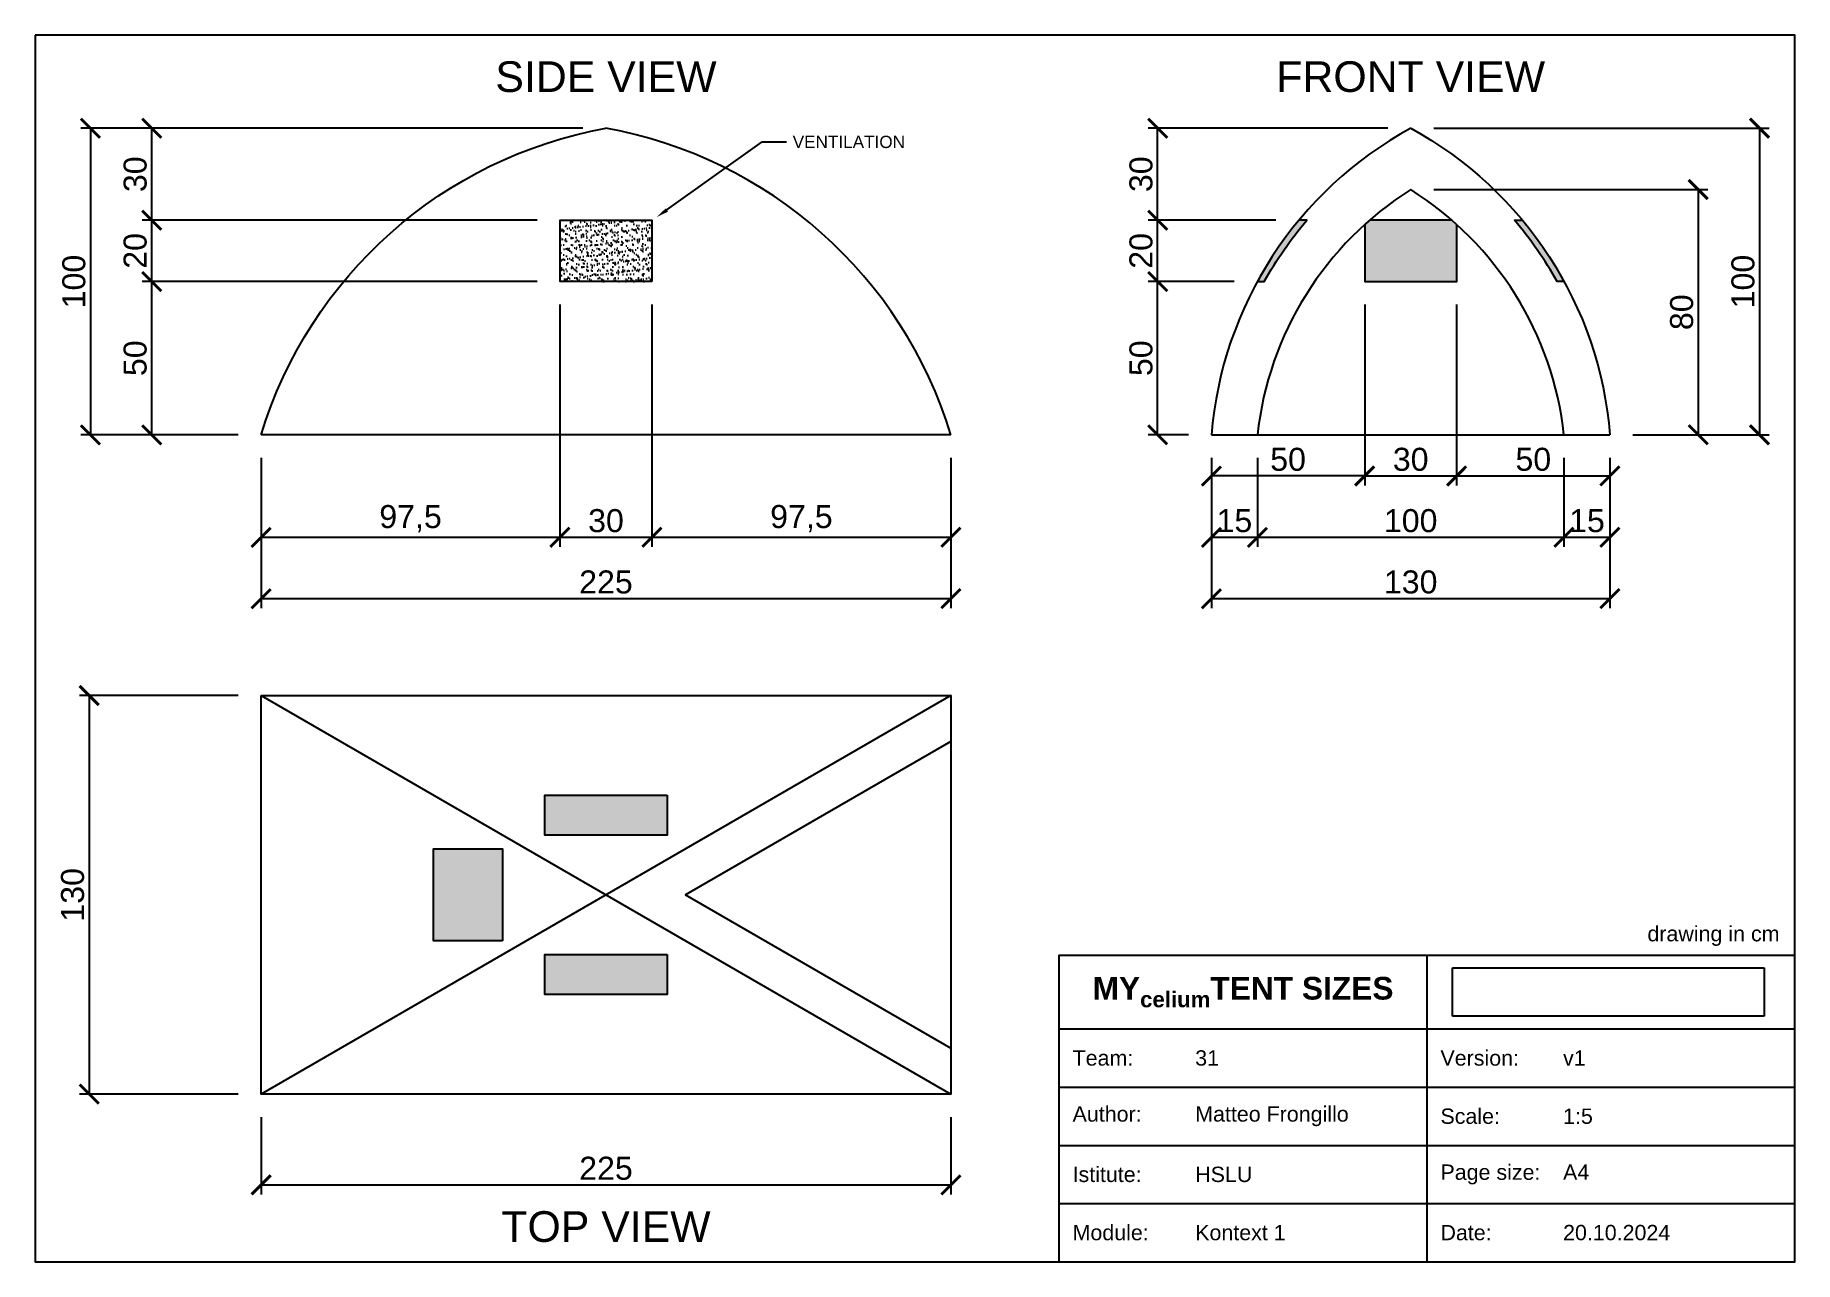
# Paper-space layout 'Layout1' of a CAD drawing. Header units: millimetres. Extents: x -37 to 250, y 5 to 205.
# The model-space entities are those that its viewports show. They can reach past a viewport. Long polylines and large blocks are cut down to what shows.
import ezdxf
from ezdxf import colors
from ezdxf.entities.mleader import LeaderData, LeaderLine
from ezdxf.enums import TextEntityAlignment as Align
from ezdxf.math import Vec2, Vec3

# ---------------------------------------------------------------- set-up
doc = ezdxf.new("R2010")
doc.units = ezdxf.units.MM
doc.styles.get("Standard").update_dxf_attribs({"font": 'arial.ttf'})
doc.dimstyles.new('New', dxfattribs={"dimscale": 2.5, "dimtxt": 3, "dimasz": 2.5, "dimexe": 1.25, "dimexo": 3, "dimtad": 1, "dimtxsty": 'Standard', "dimblk1": 'ARCHTICK', "dimblk2": 'ARCHTICK', "dimsah": 1, "dimcen": 2.5, "dimadec": 0, "dimazin": 0, "dimtfac": 1, "dimtmove": 0, "dimatfit": 3, "dimfxl": 1, "dimarcsym": 0})
picture_1 = doc.add_image_def('image1.png', size_in_pixel=(3103, 479))

# ---------------------------------------------------------------- blocks, each defined once
blk = doc.blocks.new('_ArchTick')
at = {"color": 0, "linetype": 'ByBlock', "lineweight": 25, "const_width": 0.15}
blk.add_lwpolyline([(-0.5, -0.5), (0.5, 0.5)], dxfattribs=at)
blk = doc.blocks.new('*D0')
at = {"color": 0, "lineweight": -2, "transparency": 16777216}
for p, q in [((1700.86, 1227.42), (1537.08, 1227.42)), ((1540.2, 1227.42), (1540.2, 1127.42)), ((1588.36, 1127.42), (1537.08, 1127.42))]:
    blk.add_line(p, q, dxfattribs=at)
at = {"layer": 'Defpoints', "color": 0, "transparency": 16777216}
for p in [(1708.36, 1227.42), (1540.2, 1127.42), (1595.86, 1127.42)]:
    blk.add_point(p, dxfattribs=at)
at = {"color": 0, "lineweight": -2, "transparency": 16777216, "xscale": 6.25, "yscale": 6.25, "zscale": 6.25}
for p, rotation in [((1540.2, 1227.42), 90), ((1540.2, 1127.42), 270)]:
    blk.add_blockref('_ArchTick', p, dxfattribs=dict(at, rotation=rotation))
at = {"color": 0, "transparency": 16777216, "insert": (1534.81, 1177.42), "char_height": 7.5, "attachment_point": 5, "rotation": 90}
blk.add_mtext('100', dxfattribs=at)
blk = doc.blocks.new('*D3')
at = {"color": 0, "lineweight": -2, "transparency": 16777216}
for p, q in [((1595.86, 1119.92), (1595.86, 1070.89)), ((1820.86, 1119.92), (1820.86, 1070.89)), ((1595.86, 1074.02), (1820.86, 1074.02))]:
    blk.add_line(p, q, dxfattribs=at)
at = {"layer": 'Defpoints', "color": 0, "transparency": 16777216}
for p in [(1595.86, 1127.42), (1820.86, 1127.42), (1820.86, 1074.02)]:
    blk.add_point(p, dxfattribs=at)
at = {"color": 0, "lineweight": -2, "transparency": 16777216, "xscale": 6.25, "yscale": 6.25, "zscale": 6.25, "rotation": 180}
blk.add_blockref('_ArchTick', (1595.86, 1074.02), dxfattribs=at)
at = {"color": 0, "lineweight": -2, "transparency": 16777216, "xscale": 6.25, "yscale": 6.25, "zscale": 6.25}
blk.add_blockref('_ArchTick', (1820.86, 1074.02), dxfattribs=at)
at = {"color": 0, "transparency": 16777216, "insert": (1708.36, 1079.41), "char_height": 7.5, "attachment_point": 5}
blk.add_mtext('225', dxfattribs=at)
blk = doc.blocks.new('*D4')
at = {"color": 0, "lineweight": -2, "transparency": 16777216}
for p, q in [((1905.86, 1119.92), (1905.86, 1070.89)), ((2035.86, 1119.92), (2035.86, 1070.89)), ((1905.86, 1074.02), (2035.86, 1074.02))]:
    blk.add_line(p, q, dxfattribs=at)
at = {"layer": 'Defpoints', "color": 0, "transparency": 16777216}
for p in [(1905.86, 1127.42), (2035.86, 1127.42), (2035.86, 1074.02)]:
    blk.add_point(p, dxfattribs=at)
at = {"color": 0, "lineweight": -2, "transparency": 16777216, "xscale": 6.25, "yscale": 6.25, "zscale": 6.25, "rotation": 180}
blk.add_blockref('_ArchTick', (1905.86, 1074.02), dxfattribs=at)
at = {"color": 0, "lineweight": -2, "transparency": 16777216, "xscale": 6.25, "yscale": 6.25, "zscale": 6.25}
blk.add_blockref('_ArchTick', (2035.86, 1074.02), dxfattribs=at)
at = {"color": 0, "transparency": 16777216, "insert": (1970.86, 1079.41), "char_height": 7.5, "attachment_point": 5}
blk.add_mtext('130', dxfattribs=at)
blk = doc.blocks.new('*D5')
at = {"color": 0, "lineweight": -2, "transparency": 16777216}
for p, q in [((1588.36, 1042.42), (1536.66, 1042.42)), ((1539.79, 1042.42), (1539.79, 912.42)), ((1588.36, 912.42), (1536.66, 912.42))]:
    blk.add_line(p, q, dxfattribs=at)
at = {"layer": 'Defpoints', "color": 0, "transparency": 16777216}
for p in [(1595.86, 1042.42), (1539.79, 912.42), (1595.86, 912.42)]:
    blk.add_point(p, dxfattribs=at)
at = {"color": 0, "lineweight": -2, "transparency": 16777216, "xscale": 6.25, "yscale": 6.25, "zscale": 6.25}
for p, rotation in [((1539.79, 1042.42), 90), ((1539.79, 912.42), 270)]:
    blk.add_blockref('_ArchTick', p, dxfattribs=dict(at, rotation=rotation))
at = {"color": 0, "transparency": 16777216, "insert": (1534.39, 977.42), "char_height": 7.5, "attachment_point": 5, "rotation": 90}
blk.add_mtext('130', dxfattribs=at)
blk = doc.blocks.new('*D6')
at = {"color": 0, "lineweight": -2, "transparency": 16777216}
for p, q in [((1595.86, 904.92), (1595.86, 879.7)), ((1820.86, 904.92), (1820.86, 879.7)), ((1595.86, 882.83), (1820.86, 882.83))]:
    blk.add_line(p, q, dxfattribs=at)
at = {"layer": 'Defpoints', "color": 0, "transparency": 16777216}
for p in [(1595.86, 912.42), (1820.86, 912.42), (1820.86, 882.83)]:
    blk.add_point(p, dxfattribs=at)
at = {"color": 0, "lineweight": -2, "transparency": 16777216, "xscale": 6.25, "yscale": 6.25, "zscale": 6.25, "rotation": 180}
blk.add_blockref('_ArchTick', (1595.86, 882.83), dxfattribs=at)
at = {"color": 0, "lineweight": -2, "transparency": 16777216, "xscale": 6.25, "yscale": 6.25, "zscale": 6.25}
blk.add_blockref('_ArchTick', (1820.86, 882.83), dxfattribs=at)
at = {"color": 0, "transparency": 16777216, "insert": (1708.36, 888.22), "char_height": 7.5, "attachment_point": 5}
blk.add_mtext('225', dxfattribs=at)
blk = doc.blocks.new('*D13')
at = {"color": 0, "lineweight": -2, "transparency": 16777216}
for p, q in [((1978.36, 1227.42), (2087.8, 1227.42)), ((2084.67, 1227.42), (2084.67, 1127.42)), ((2043.36, 1127.42), (2087.8, 1127.42))]:
    blk.add_line(p, q, dxfattribs=at)
at = {"layer": 'Defpoints', "color": 0, "transparency": 16777216}
for p in [(1970.86, 1227.42), (2035.86, 1127.42), (2084.67, 1127.42)]:
    blk.add_point(p, dxfattribs=at)
at = {"color": 0, "lineweight": -2, "transparency": 16777216, "xscale": 6.25, "yscale": 6.25, "zscale": 6.25}
for p, rotation in [((2084.67, 1227.42), 90), ((2084.67, 1127.42), 270)]:
    blk.add_blockref('_ArchTick', p, dxfattribs=dict(at, rotation=rotation))
at = {"color": 0, "transparency": 16777216, "insert": (2079.28, 1177.42), "char_height": 7.5, "attachment_point": 5, "rotation": 90}
blk.add_mtext('100', dxfattribs=at)
blk = doc.blocks.new('*D17')
at = {"color": 0, "lineweight": -2, "transparency": 16777216}
for p, q in [((1978.36, 1207.42), (2067.8, 1207.42)), ((2064.67, 1207.42), (2064.67, 1127.42)), ((2043.36, 1127.42), (2067.8, 1127.42))]:
    blk.add_line(p, q, dxfattribs=at)
at = {"layer": 'Defpoints', "color": 0, "transparency": 16777216}
for p in [(1970.86, 1207.42), (2035.86, 1127.42), (2064.67, 1127.42)]:
    blk.add_point(p, dxfattribs=at)
at = {"color": 0, "lineweight": -2, "transparency": 16777216, "xscale": 6.25, "yscale": 6.25, "zscale": 6.25}
for p, rotation in [((2064.67, 1207.42), 90), ((2064.67, 1127.42), 270)]:
    blk.add_blockref('_ArchTick', p, dxfattribs=dict(at, rotation=rotation))
at = {"color": 0, "transparency": 16777216, "insert": (2059.28, 1167.42), "char_height": 7.5, "attachment_point": 5, "rotation": 90}
blk.add_mtext('80', dxfattribs=at)
blk = doc.blocks.new('*D19')
at = {"color": 0, "lineweight": -2, "transparency": 16777216}
for p, q in [((1905.86, 1119.92), (1905.86, 1090.89)), ((1920.86, 1119.92), (1920.86, 1090.89)), ((1905.86, 1094.02), (1920.86, 1094.02))]:
    blk.add_line(p, q, dxfattribs=at)
at = {"layer": 'Defpoints', "color": 0, "transparency": 16777216}
for p in [(1905.86, 1127.42), (1920.86, 1127.42), (1920.86, 1094.02)]:
    blk.add_point(p, dxfattribs=at)
at = {"color": 0, "lineweight": -2, "transparency": 16777216, "xscale": 6.25, "yscale": 6.25, "zscale": 6.25, "rotation": 180}
blk.add_blockref('_ArchTick', (1905.86, 1094.02), dxfattribs=at)
at = {"color": 0, "lineweight": -2, "transparency": 16777216, "xscale": 6.25, "yscale": 6.25, "zscale": 6.25}
blk.add_blockref('_ArchTick', (1920.86, 1094.02), dxfattribs=at)
at = {"color": 0, "transparency": 16777216, "insert": (1913.36, 1099.41), "char_height": 7.5, "attachment_point": 5}
blk.add_mtext('15', dxfattribs=at)
blk = doc.blocks.new('*D20')
at = {"color": 0, "lineweight": -2, "transparency": 16777216}
for p, q in [((1920.86, 1119.92), (1920.86, 1090.89)), ((2020.86, 1119.92), (2020.86, 1090.89)), ((1920.86, 1094.02), (2020.86, 1094.02))]:
    blk.add_line(p, q, dxfattribs=at)
at = {"layer": 'Defpoints', "color": 0, "transparency": 16777216}
for p in [(1920.86, 1127.42), (2020.86, 1127.42), (2020.86, 1094.02)]:
    blk.add_point(p, dxfattribs=at)
at = {"color": 0, "lineweight": -2, "transparency": 16777216, "xscale": 6.25, "yscale": 6.25, "zscale": 6.25, "rotation": 180}
blk.add_blockref('_ArchTick', (1920.86, 1094.02), dxfattribs=at)
at = {"color": 0, "lineweight": -2, "transparency": 16777216, "xscale": 6.25, "yscale": 6.25, "zscale": 6.25}
blk.add_blockref('_ArchTick', (2020.86, 1094.02), dxfattribs=at)
at = {"color": 0, "transparency": 16777216, "insert": (1970.86, 1099.41), "char_height": 7.5, "attachment_point": 5}
blk.add_mtext('100', dxfattribs=at)
blk = doc.blocks.new('*D21')
at = {"color": 0, "lineweight": -2, "transparency": 16777216}
for p, q in [((2020.86, 1119.92), (2020.86, 1090.89)), ((2035.86, 1119.92), (2035.86, 1090.89)), ((2020.86, 1094.02), (2035.86, 1094.02))]:
    blk.add_line(p, q, dxfattribs=at)
at = {"layer": 'Defpoints', "color": 0, "transparency": 16777216}
for p in [(2020.86, 1127.42), (2035.86, 1127.42), (2035.86, 1094.02)]:
    blk.add_point(p, dxfattribs=at)
at = {"color": 0, "lineweight": -2, "transparency": 16777216, "xscale": 6.25, "yscale": 6.25, "zscale": 6.25, "rotation": 180}
blk.add_blockref('_ArchTick', (2020.86, 1094.02), dxfattribs=at)
at = {"color": 0, "lineweight": -2, "transparency": 16777216, "xscale": 6.25, "yscale": 6.25, "zscale": 6.25}
blk.add_blockref('_ArchTick', (2035.86, 1094.02), dxfattribs=at)
at = {"color": 0, "transparency": 16777216, "insert": (2028.36, 1099.41), "char_height": 7.5, "attachment_point": 5}
blk.add_mtext('15', dxfattribs=at)
blk = doc.blocks.new('*D26')
at = {"color": 0, "lineweight": -2, "transparency": 16777216}
for p, q in [((1685.86, 1177.42), (1557.08, 1177.42)), ((1560.2, 1127.42), (1560.2, 1177.42)), ((1588.36, 1127.42), (1557.08, 1127.42))]:
    blk.add_line(p, q, dxfattribs=at)
at = {"layer": 'Defpoints', "color": 0, "transparency": 16777216}
for p in [(1560.2, 1177.42), (1693.36, 1177.42), (1595.86, 1127.42)]:
    blk.add_point(p, dxfattribs=at)
at = {"color": 0, "lineweight": -2, "transparency": 16777216, "xscale": 6.25, "yscale": 6.25, "zscale": 6.25}
for p, rotation in [((1560.2, 1177.42), 90), ((1560.2, 1127.42), 270)]:
    blk.add_blockref('_ArchTick', p, dxfattribs=dict(at, rotation=rotation))
at = {"color": 0, "transparency": 16777216, "insert": (1554.81, 1152.42), "char_height": 7.5, "attachment_point": 5, "rotation": 90}
blk.add_mtext('50', dxfattribs=at)
blk = doc.blocks.new('*D27')
at = {"color": 0, "lineweight": -2, "transparency": 16777216}
for p, q in [((1685.86, 1197.42), (1557.08, 1197.42)), ((1560.2, 1177.42), (1560.2, 1197.42)), ((1685.86, 1177.42), (1557.08, 1177.42))]:
    blk.add_line(p, q, dxfattribs=at)
at = {"layer": 'Defpoints', "color": 0, "transparency": 16777216}
for p in [(1560.2, 1197.42), (1693.36, 1197.42), (1693.36, 1177.42)]:
    blk.add_point(p, dxfattribs=at)
at = {"color": 0, "lineweight": -2, "transparency": 16777216, "xscale": 6.25, "yscale": 6.25, "zscale": 6.25}
for p, rotation in [((1560.2, 1197.42), 90), ((1560.2, 1177.42), 270)]:
    blk.add_blockref('_ArchTick', p, dxfattribs=dict(at, rotation=rotation))
at = {"color": 0, "transparency": 16777216, "insert": (1554.81, 1187.42), "char_height": 7.5, "attachment_point": 5, "rotation": 90}
blk.add_mtext('20', dxfattribs=at)
blk = doc.blocks.new('*D28')
at = {"color": 0, "lineweight": -2, "transparency": 16777216}
for p, q in [((1700.86, 1227.42), (1557.08, 1227.42)), ((1560.2, 1197.42), (1560.2, 1227.42)), ((1685.86, 1197.42), (1557.08, 1197.42))]:
    blk.add_line(p, q, dxfattribs=at)
at = {"layer": 'Defpoints', "color": 0, "transparency": 16777216}
for p in [(1560.2, 1227.42), (1708.36, 1227.42), (1693.36, 1197.42)]:
    blk.add_point(p, dxfattribs=at)
at = {"color": 0, "lineweight": -2, "transparency": 16777216, "xscale": 6.25, "yscale": 6.25, "zscale": 6.25}
for p, rotation in [((1560.2, 1227.42), 90), ((1560.2, 1197.42), 270)]:
    blk.add_blockref('_ArchTick', p, dxfattribs=dict(at, rotation=rotation))
at = {"color": 0, "transparency": 16777216, "insert": (1554.81, 1212.42), "char_height": 7.5, "attachment_point": 5, "rotation": 90}
blk.add_mtext('30', dxfattribs=at)
blk = doc.blocks.new('*D29')
at = {"color": 0, "lineweight": -2, "transparency": 16777216}
for p, q in [((1913.31, 1177.42), (1885.18, 1177.42)), ((1888.31, 1127.42), (1888.31, 1177.42)), ((1898.36, 1127.42), (1885.18, 1127.42))]:
    blk.add_line(p, q, dxfattribs=at)
at = {"layer": 'Defpoints', "color": 0, "transparency": 16777216}
for p in [(1888.31, 1177.42), (1920.81, 1177.42), (1905.86, 1127.42)]:
    blk.add_point(p, dxfattribs=at)
at = {"color": 0, "lineweight": -2, "transparency": 16777216, "xscale": 6.25, "yscale": 6.25, "zscale": 6.25}
for p, rotation in [((1888.31, 1177.42), 90), ((1888.31, 1127.42), 270)]:
    blk.add_blockref('_ArchTick', p, dxfattribs=dict(at, rotation=rotation))
at = {"color": 0, "transparency": 16777216, "insert": (1882.91, 1152.42), "char_height": 7.5, "attachment_point": 5, "rotation": 90}
blk.add_mtext('50', dxfattribs=at)
blk = doc.blocks.new('*D30')
at = {"color": 0, "lineweight": -2, "transparency": 16777216}
for p, q in [((1926.89, 1197.42), (1885.18, 1197.42)), ((1888.31, 1177.42), (1888.31, 1197.42)), ((1913.31, 1177.42), (1885.18, 1177.42))]:
    blk.add_line(p, q, dxfattribs=at)
at = {"layer": 'Defpoints', "color": 0, "transparency": 16777216}
for p in [(1888.31, 1197.42), (1934.39, 1197.42), (1920.81, 1177.42)]:
    blk.add_point(p, dxfattribs=at)
at = {"color": 0, "lineweight": -2, "transparency": 16777216, "xscale": 6.25, "yscale": 6.25, "zscale": 6.25}
for p, rotation in [((1888.31, 1197.42), 90), ((1888.31, 1177.42), 270)]:
    blk.add_blockref('_ArchTick', p, dxfattribs=dict(at, rotation=rotation))
at = {"color": 0, "transparency": 16777216, "insert": (1882.91, 1187.42), "char_height": 7.5, "attachment_point": 5, "rotation": 90}
blk.add_mtext('20', dxfattribs=at)
blk = doc.blocks.new('*D31')
at = {"color": 0, "lineweight": -2, "transparency": 16777216}
for p, q in [((1963.36, 1227.42), (1885.18, 1227.42)), ((1888.31, 1197.42), (1888.31, 1227.42)), ((1926.89, 1197.42), (1885.18, 1197.42))]:
    blk.add_line(p, q, dxfattribs=at)
at = {"layer": 'Defpoints', "color": 0, "transparency": 16777216}
for p in [(1888.31, 1227.42), (1970.86, 1227.42), (1934.39, 1197.42)]:
    blk.add_point(p, dxfattribs=at)
at = {"color": 0, "lineweight": -2, "transparency": 16777216, "xscale": 6.25, "yscale": 6.25, "zscale": 6.25}
for p, rotation in [((1888.31, 1227.42), 90), ((1888.31, 1197.42), 270)]:
    blk.add_blockref('_ArchTick', p, dxfattribs=dict(at, rotation=rotation))
at = {"color": 0, "transparency": 16777216, "insert": (1882.91, 1212.42), "char_height": 7.5, "attachment_point": 5, "rotation": 90}
blk.add_mtext('30', dxfattribs=at)
blk = doc.blocks.new('*D32')
at = {"color": 0, "lineweight": -2, "transparency": 16777216}
for p, q in [((1693.36, 1169.92), (1693.36, 1090.89)), ((1723.36, 1169.92), (1723.36, 1090.89)), ((1693.36, 1094.02), (1723.36, 1094.02))]:
    blk.add_line(p, q, dxfattribs=at)
at = {"layer": 'Defpoints', "color": 0, "transparency": 16777216}
for p in [(1693.36, 1177.42), (1723.36, 1177.42), (1723.36, 1094.02)]:
    blk.add_point(p, dxfattribs=at)
at = {"color": 0, "lineweight": -2, "transparency": 16777216, "xscale": 6.25, "yscale": 6.25, "zscale": 6.25, "rotation": 180}
blk.add_blockref('_ArchTick', (1693.36, 1094.02), dxfattribs=at)
at = {"color": 0, "lineweight": -2, "transparency": 16777216, "xscale": 6.25, "yscale": 6.25, "zscale": 6.25}
blk.add_blockref('_ArchTick', (1723.36, 1094.02), dxfattribs=at)
at = {"color": 0, "transparency": 16777216, "insert": (1708.36, 1099.41), "char_height": 7.5, "attachment_point": 5}
blk.add_mtext('30', dxfattribs=at)
blk = doc.blocks.new('*D36')
at = {"color": 0, "lineweight": -2, "transparency": 16777216}
for p, q in [((1693.36, 1169.92), (1693.36, 1090.89)), ((1595.86, 1119.92), (1595.86, 1090.89)), ((1595.86, 1094.02), (1693.36, 1094.02))]:
    blk.add_line(p, q, dxfattribs=at)
at = {"layer": 'Defpoints', "color": 0, "transparency": 16777216}
for p in [(1693.36, 1177.42), (1595.86, 1127.42), (1693.36, 1094.02)]:
    blk.add_point(p, dxfattribs=at)
at = {"color": 0, "lineweight": -2, "transparency": 16777216, "xscale": 6.25, "yscale": 6.25, "zscale": 6.25, "rotation": 180}
blk.add_blockref('_ArchTick', (1595.86, 1094.02), dxfattribs=at)
at = {"color": 0, "lineweight": -2, "transparency": 16777216, "xscale": 6.25, "yscale": 6.25, "zscale": 6.25}
blk.add_blockref('_ArchTick', (1693.36, 1094.02), dxfattribs=at)
at = {"color": 0, "transparency": 16777216, "insert": (1644.61, 1100.09), "char_height": 7.5, "attachment_point": 5}
blk.add_mtext('97,5', dxfattribs=at)
blk = doc.blocks.new('*D37')
at = {"color": 0, "lineweight": -2, "transparency": 16777216}
for p, q in [((1723.36, 1169.92), (1723.36, 1090.89)), ((1820.86, 1119.92), (1820.86, 1090.89)), ((1723.36, 1094.02), (1820.86, 1094.02))]:
    blk.add_line(p, q, dxfattribs=at)
at = {"layer": 'Defpoints', "color": 0, "transparency": 16777216}
for p in [(1723.36, 1177.42), (1820.86, 1127.42), (1820.86, 1094.02)]:
    blk.add_point(p, dxfattribs=at)
at = {"color": 0, "lineweight": -2, "transparency": 16777216, "xscale": 6.25, "yscale": 6.25, "zscale": 6.25, "rotation": 180}
blk.add_blockref('_ArchTick', (1723.36, 1094.02), dxfattribs=at)
at = {"color": 0, "lineweight": -2, "transparency": 16777216, "xscale": 6.25, "yscale": 6.25, "zscale": 6.25}
blk.add_blockref('_ArchTick', (1820.86, 1094.02), dxfattribs=at)
at = {"color": 0, "transparency": 16777216, "insert": (1772.11, 1100.09), "char_height": 7.5, "attachment_point": 5}
blk.add_mtext('97,5', dxfattribs=at)
blk = doc.blocks.new('*D38')
at = {"color": 0, "lineweight": -2, "transparency": 16777216}
for p, q in [((1955.86, 1169.92), (1955.86, 1110.89)), ((1985.86, 1169.92), (1985.86, 1110.89)), ((1955.86, 1114.02), (1985.86, 1114.02))]:
    blk.add_line(p, q, dxfattribs=at)
at = {"layer": 'Defpoints', "color": 0, "transparency": 16777216}
for p in [(1955.86, 1177.42), (1985.86, 1177.42), (1985.86, 1114.02)]:
    blk.add_point(p, dxfattribs=at)
at = {"color": 0, "lineweight": -2, "transparency": 16777216, "xscale": 6.25, "yscale": 6.25, "zscale": 6.25, "rotation": 180}
blk.add_blockref('_ArchTick', (1955.86, 1114.02), dxfattribs=at)
at = {"color": 0, "lineweight": -2, "transparency": 16777216, "xscale": 6.25, "yscale": 6.25, "zscale": 6.25}
blk.add_blockref('_ArchTick', (1985.86, 1114.02), dxfattribs=at)
at = {"color": 0, "transparency": 16777216, "insert": (1970.86, 1119.41), "char_height": 7.5, "attachment_point": 5}
blk.add_mtext('30', dxfattribs=at)
blk = doc.blocks.new('*D39')
at = {"color": 0, "lineweight": -2, "transparency": 16777216}
for p, q in [((1955.86, 1169.92), (1955.86, 1110.89)), ((1905.86, 1119.92), (1905.86, 1110.89)), ((1955.86, 1114.02), (1905.86, 1114.02))]:
    blk.add_line(p, q, dxfattribs=at)
at = {"layer": 'Defpoints', "color": 0, "transparency": 16777216}
for p in [(1955.86, 1177.42), (1905.86, 1127.42), (1905.86, 1114.02)]:
    blk.add_point(p, dxfattribs=at)
at = {"color": 0, "lineweight": -2, "transparency": 16777216, "xscale": 6.25, "yscale": 6.25, "zscale": 6.25, "rotation": 180}
blk.add_blockref('_ArchTick', (1905.86, 1114.02), dxfattribs=at)
at = {"color": 0, "lineweight": -2, "transparency": 16777216, "xscale": 6.25, "yscale": 6.25, "zscale": 6.25}
blk.add_blockref('_ArchTick', (1955.86, 1114.02), dxfattribs=at)
at = {"color": 0, "transparency": 16777216, "insert": (1930.86, 1119.41), "char_height": 7.5, "attachment_point": 5}
blk.add_mtext('50', dxfattribs=at)
blk = doc.blocks.new('*D40')
at = {"color": 0, "lineweight": -2, "transparency": 16777216}
for p, q in [((1985.86, 1169.92), (1985.86, 1110.89)), ((2035.86, 1119.92), (2035.86, 1110.89)), ((1985.86, 1114.02), (2035.86, 1114.02))]:
    blk.add_line(p, q, dxfattribs=at)
at = {"layer": 'Defpoints', "color": 0, "transparency": 16777216}
for p in [(1985.86, 1177.42), (2035.86, 1127.42), (2035.86, 1114.02)]:
    blk.add_point(p, dxfattribs=at)
at = {"color": 0, "lineweight": -2, "transparency": 16777216, "xscale": 6.25, "yscale": 6.25, "zscale": 6.25, "rotation": 180}
blk.add_blockref('_ArchTick', (1985.86, 1114.02), dxfattribs=at)
at = {"color": 0, "lineweight": -2, "transparency": 16777216, "xscale": 6.25, "yscale": 6.25, "zscale": 6.25}
blk.add_blockref('_ArchTick', (2035.86, 1114.02), dxfattribs=at)
at = {"color": 0, "transparency": 16777216, "insert": (2010.86, 1119.41), "char_height": 7.5, "attachment_point": 5}
blk.add_mtext('50', dxfattribs=at)

msp = doc.modelspace()

# ---------------------------------------------------------------- hatches: boundary and pattern name
h = msp.add_hatch()
h.set_pattern_fill('AR-SAND', color=256, scale=0.05)
h.set_pattern_definition([(37.5, (0, -15), (-0.0800016, 2.4470662), [0, -1.9304, 0, -2.159, 0, -2.06375]), (7.5, (0, -15), (2.2476164, 3.5841255), [0, -1.0414, 0, -1.7399, 0, -0.66675]), (327.5, (-1.562, -15), (3.9549619, 0.007186), [0, -0.635, 0, -2.286, 0, -2.9845]), (317.5, (-1.562, -15), (3.817782, 1.1146466), [0, -0.3175, 0, -1.4986, 0, -1.7145])])
h.paths.add_polyline_path([(1723.363, 1177.416), (1723.363, 1197.416), (1693.363, 1197.416), (1693.363, 1177.416)])
h = msp.add_hatch()
h.set_pattern_fill('AR-SAND', color=256, scale=0.05)
h.set_pattern_definition([(37.5, (-15, -15), (-0.0800016, 2.4470662), [0, -1.9304, 0, -2.159, 0, -2.06375]), (7.5, (-15, -15), (2.2476164, 3.5841255), [0, -1.0414, 0, -1.7399, 0, -0.66675]), (327.5, (-16.562, -15), (3.9549619, 0.007186), [0, -0.635, 0, -2.286, 0, -2.9845]), (317.5, (-16.562, -15), (3.8177823, 1.1146466), [0, -0.3175, 0, -1.4986, 0, -1.7145])])
h.paths.add_polyline_path([(2018.628, 1177.416), (2020.913, 1177.416, 0.048289), (2007.331, 1197.416), (2004.716, 1197.416, -0.0494562)])
h.paths.add_polyline_path([(1920.813, 1177.416), (1923.097, 1177.416, -0.0494562), (1937.009, 1197.416), (1934.395, 1197.416, 0.048289)])
edge = h.paths.add_edge_path()
edge.add_line((1985.863, 1177.416), (1985.863, 1196.027))
edge.add_arc((1912.99, 1115.62), 108.516, 47.813804, 48.9176)
edge.add_line((1984.3, 1197.416), (1957.425, 1197.416))
edge.add_arc((2028.736, 1115.62), 108.516, 131.0824, 132.186196)
edge.add_line((1955.863, 1196.027), (1955.863, 1177.416))
edge.add_line((1955.863, 1177.416), (1985.863, 1177.416))
h = msp.add_hatch()
h.set_pattern_fill('AR-SAND', color=256, scale=0.05)
h.paths.add_polyline_path([(1728.363, 996.916), (1728.363, 1009.916), (1688.363, 1009.916), (1688.363, 996.916)])
h.paths.add_polyline_path([(1688.363, 957.916), (1688.363, 944.916), (1728.363, 944.916), (1728.363, 957.916)])
h.paths.add_polyline_path([(1652.113, 962.416), (1674.613, 962.416), (1674.613, 992.416), (1652.113, 992.416)])

# ---------------------------------------------------------------- linework, layer by layer
for points in [[(1595.863, 1127.416, -0.281428), (1708.363, 1227.416)], [(1820.863, 1127.416, 0.281428), (1708.363, 1227.416)], [(1970.863, 1227.416, 0.252871), (1905.863, 1127.416)], [(1970.863, 1227.416, -0.252871), (2035.863, 1127.416)], [(2020.863, 1127.416, 0.228709), (1970.863, 1207.416, 0.228709), (1920.863, 1127.416)], [(1920.813, 1177.416), (1923.097, 1177.416, -0.0494562), (1937.009, 1197.416), (1934.395, 1197.416)], [(2020.913, 1177.416), (2018.628, 1177.416, 0.0494562), (2004.716, 1197.416), (2007.331, 1197.416)]]:
    msp.add_lwpolyline(points, format="xyb")
for points in [[(1723.363, 1177.416), (1693.363, 1177.416), (1693.363, 1197.416), (1723.363, 1197.416)], [(1728.363, 1009.916), (1728.363, 996.916), (1688.363, 996.916), (1688.363, 1009.916)]]:
    msp.add_lwpolyline(points, close=True)
for points in [[(1955.863, 1196.027), (1955.863, 1177.416), (1985.863, 1177.416), (1985.863, 1196.027)], [(1984.3, 1197.416), (1957.425, 1197.416)], [(1820.863, 1127.416), (1595.863, 1127.416)], [(1905.863, 1127.416), (2035.863, 1127.416)], [(1595.863, 1042.416), (1820.863, 1042.416), (1820.863, 912.416), (1595.863, 912.416), (1595.863, 1042.416)], [(1595.863, 1042.416), (1820.863, 912.416)], [(1820.863, 1042.416), (1595.863, 912.416)], [(1820.863, 1027.416), (1734.324, 977.416), (1820.863, 927.416)], [(1674.613, 962.416), (1652.113, 962.416), (1652.113, 992.416), (1674.613, 992.416), (1674.613, 962.416)], [(1728.363, 957.916), (1728.363, 944.916), (1688.363, 944.916), (1688.363, 957.916), (1728.363, 957.916)]]:
    msp.add_lwpolyline(points)

# ---------------------------------------------------------------- texts
for s, p in [('SIDE VIEW', (1708.363, 1239.251)), ('FRONT VIEW', (1970.863, 1239.251)), ('TOP VIEW', (1708.363, 864.251))]:
    msp.add_text(s, height=10).set_placement(p, align=Align.CENTER)

# ---------------------------------------------------------------- dimensions: what is measured, and where the dimension line sits
for base, p1, p2, picture, middle in [((1540.204, 1127.416), (1708.363, 1227.416), (1595.863, 1127.416), '*D0', (1534.812, 1177.416)), ((1560.204, 1227.416), (1693.363, 1197.416), (1708.363, 1227.416), '*D28', (1554.809, 1212.416)), ((1888.306, 1227.416), (1934.395, 1197.416), (1970.863, 1227.416), '*D31', (1882.912, 1212.416)), ((2084.672, 1127.416), (1970.863, 1227.416), (2035.863, 1127.416), '*D13', (2079.28, 1177.416)), ((2064.672, 1127.416), (1970.863, 1207.416), (2035.863, 1127.416), '*D17', (2059.28, 1167.416)), ((1560.204, 1197.416), (1693.363, 1177.416), (1693.363, 1197.416), '*D27', (1554.812, 1187.416)), ((1888.306, 1197.416), (1920.813, 1177.416), (1934.395, 1197.416), '*D30', (1882.914, 1187.416)), ((1560.204, 1177.416), (1595.863, 1127.416), (1693.363, 1177.416), '*D26', (1554.812, 1152.416)), ((1888.306, 1177.416), (1905.863, 1127.416), (1920.813, 1177.416), '*D29', (1882.914, 1152.416)), ((1539.787, 912.416), (1595.863, 1042.416), (1595.863, 912.416), '*D5', (1534.393, 977.416))]:
    dim = msp.add_linear_dim(base=base, p1=p1, p2=p2, angle=90, dimstyle='New', override={"dimpost": '<>'})
    dim.commit()
    dim.dimension.update_dxf_attribs({"geometry": picture, "text_midpoint": middle})
for base, p1, p2, picture, middle in [((1693.363, 1094.019), (1595.863, 1127.416), (1693.363, 1177.416), '*D36', (1644.613, 1100.089)), ((1723.363, 1094.019), (1693.363, 1177.416), (1723.363, 1177.416), '*D32', (1708.363, 1099.413)), ((1820.863, 1094.019), (1723.363, 1177.416), (1820.863, 1127.416), '*D37', (1772.113, 1100.089)), ((1905.863, 1114.019), (1955.863, 1177.416), (1905.863, 1127.416), '*D39', (1930.863, 1119.411)), ((1985.863, 1114.019), (1955.863, 1177.416), (1985.863, 1177.416), '*D38', (1970.863, 1119.413)), ((2035.863, 1114.019), (1985.863, 1177.416), (2035.863, 1127.416), '*D40', (2010.863, 1119.411)), ((1820.863, 1074.019), (1595.863, 1127.416), (1820.863, 1127.416), '*D3', (1708.363, 1079.411)), ((2035.863, 1074.019), (1905.863, 1127.416), (2035.863, 1127.416), '*D4', (1970.863, 1079.413)), ((2020.863, 1094.019), (1920.863, 1127.416), (2020.863, 1127.416), '*D20', (1970.863, 1099.411)), ((2035.863, 1094.019), (2020.863, 1127.416), (2035.863, 1127.416), '*D21', (2028.363, 1099.411)), ((1820.863, 882.827), (1595.863, 912.416), (1820.863, 912.416), '*D6', (1708.363, 888.219))]:
    dim = msp.add_linear_dim(base=base, p1=p1, p2=p2, dimstyle='New', override={"dimpost": '<>'})
    dim.commit()
    dim.dimension.update_dxf_attribs({"geometry": picture, "text_midpoint": middle})
dim = msp.add_linear_dim(base=(1920.863, 1094.019), p1=(1905.863, 1127.416), p2=(1920.863, 1127.416), dimstyle='New', override={"dimpost": '<>'})
dim.commit()
dim.dimension.update_dxf_attribs({"geometry": '*D19', "text_midpoint": (1913.363, 1094.019), "dimtype": 160})

# ---------------------------------------------------------------- next in the draw order: leaders
ml = msp.add_multileader_mtext('Standard')
ml.set_content('VENTILATION', color=256)
ml.set_leader_properties()
ml.build(insert=Vec2(0, 0))
ml.multileader.update_dxf_attribs({"has_text_frame": 1})
ctx = ml.context
ctx.base_point, ctx.plane_origin = Vec3(1767.275, 1222.932), Vec3(1728.363, 1197.416)
notes = []
notes.append((ctx, [(0, (1, 1, 0), (1759.275, 1222.932), (1, 0), 8, [(0, [(1724.968, 1198.448)], 0, [])])]))
ctx.mtext.insert, ctx.mtext.flow_direction = Vec3(1769.275, 1224.966), 5
ctx.mtext.has_bg_fill, ctx.mtext.bg_color, ctx.mtext.bg_scale_factor, ctx.mtext.bg_transparency, ctx.mtext.use_window_bg_color = 1, -1027028792, 1.5, 0, 1
for ctx, leaders in notes:
    for number, flags, end, landing, length, lines in leaders:
        leader = LeaderData()
        leader.index, (leader.has_last_leader_line, leader.has_dogleg_vector, leader.attachment_direction) = number, flags
        leader.last_leader_point, leader.dogleg_vector, leader.dogleg_length = Vec3(end), Vec3(landing), length
        for number, points, colour, breaks in lines:
            line = LeaderLine()
            line.index, line.vertices, line.color, line.breaks = number, Vec3.list(points), colors.encode_raw_color(colour), breaks
            leader.lines.append(line)
        ctx.leaders.append(leader)

psp = doc.layouts.get("Layout1")

# ---------------------------------------------------------------- linework, layer by layer
psp.add_lwpolyline([(-36.61, 204.58), (-36.61, 4.58), (250.39, 4.58), (250.39, 204.58)], close=True)
for points in [[(130.39, 4.58), (130.39, 54.58), (250.39, 54.58)], [(190.39, 54.58), (190.39, 4.58)], [(130.39, 42.55), (250.39, 42.55)], [(130.39, 33.06), (190.39, 33.06)], [(190.39, 33.06), (250.39, 33.06)], [(130.39, 23.56), (190.39, 23.56)], [(190.39, 23.56), (250.39, 23.56)], [(130.39, 14.07), (190.39, 14.07)], [(190.39, 14.07), (250.39, 14.07)]]:
    psp.add_lwpolyline(points)

# ---------------------------------------------------------------- texts
for s, insert, char_height, width, attachment_point in [('drawing in cm', (247.89, 56.08), 2.5, 55.7998, 9), ('\\A1;{\\fArial|b1|i0|c0|p34;MY\\H0.7x;\\S^ celium;\\H1.42857x;TENT SIZES}', (160.39, 48.56), 3.7, 60, 5), ('Team:^I^I31', (132.59, 37.8), 2.5, 55.7998, 4), ('Version:^Iv1', (192.59, 37.8), 2.5, 55.7998, 4), ('Author:^IMatteo Frongillo', (132.59, 28.31), 2.5, 55.7998, 4), ('Scale:^I^I1:5', (192.59, 28.31), 2.5, 55.7998, 4), ('Istitute:^IHSLU', (132.59, 18.82), 2.5, 57.7936, 4), ('Page size:^IA4', (192.59, 18.82), 2.5, 55.7998, 4), ('Module:^IKontext 1', (132.59, 9.33), 2.5, 55.7998, 4), ('Date:^I^I20.10.2024', (192.59, 9.33), 2.5, 55.7998, 4)]:
    psp.add_mtext(s, dxfattribs=dict(insert=insert, char_height=char_height, width=width, attachment_point=attachment_point))

# ---------------------------------------------------------------- pictures from other files: only their frames are drawn
image = psp.add_image(picture_1, insert=(194.58, 44.66), size_in_units=(50.82, 7.84))

# ---------------------------------------------------------------- viewports
at = {"layer": '0', "view_target_point": (1812.377, 1045.484)}
psp.add_viewport(center=(106.89, 104.58), size=(287, 200), view_center_point=(-3.204, 12.269), view_height=400, dxfattribs=at)

doc.saveas('drawing.dxf')
